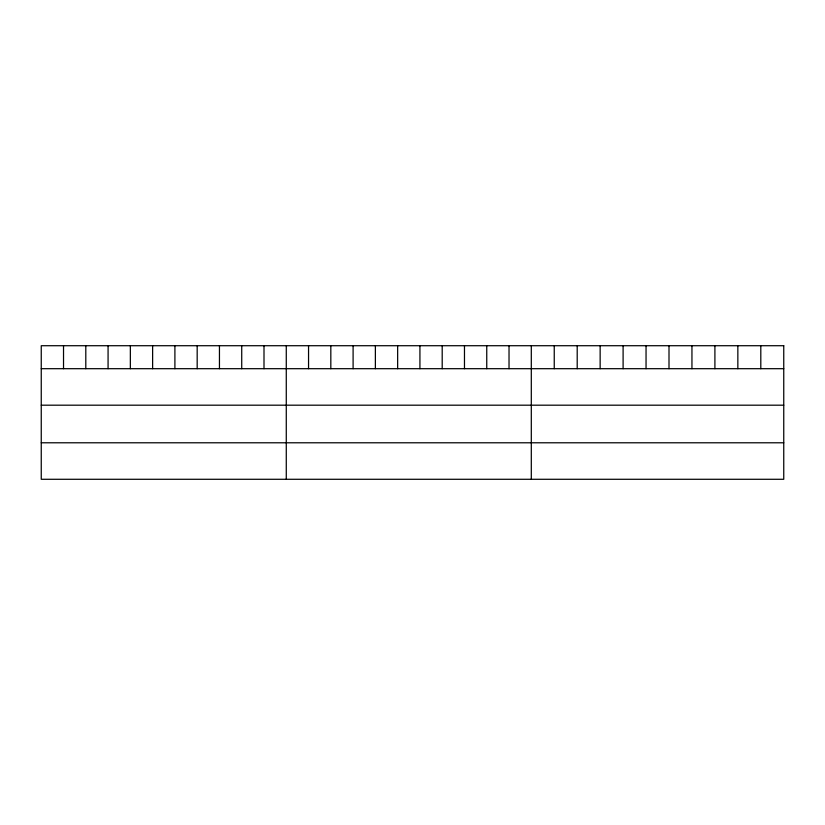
<?xml version="1.0" encoding="UTF-8"?>
<svg xmlns="http://www.w3.org/2000/svg" width="825" height="825" viewBox="0 0 825 825"><rect width="100%" height="100%" fill="white"/><g stroke="black" fill="none" stroke-linecap="round" stroke-linejoin="round"><path stroke-width="1.24" d="M41.25 368.692L783.75 368.692M41.25 405.188L783.75 405.188M41.25 442.788L783.75 442.788M760.805 345.716L760.805 368.692M737.849 345.716L737.849 368.692M714.904 345.716L714.904 368.692M691.948 345.716L691.948 368.692M669.003 345.716L669.003 368.692M646.047 345.716L646.047 368.692M623.102 345.716L623.102 368.692M600.146 345.716L600.146 368.692M577.201 345.716L577.201 368.692M554.245 345.716L554.245 368.692M531.3 345.716L531.3 479.284M509.025 345.716L509.025 368.692M486.75 345.716L486.75 368.692M464.475 345.716L464.475 368.692M442.2 345.716L442.2 368.692M419.925 345.716L419.925 368.692M397.65 345.716L397.65 368.692M375.375 345.716L375.375 368.692M353.1 345.716L353.1 368.692M330.825 345.716L330.825 368.692M308.55 345.716L308.55 368.692M286.275 345.716L286.275 479.284M264 345.716L264 368.692M241.725 345.716L241.725 368.692M219.45 345.716L219.45 368.692M197.175 345.716L197.175 368.692M174.9 345.716L174.9 368.692M152.625 345.716L152.625 368.692M130.35 345.716L130.35 368.692M108.075 345.716L108.075 368.692M85.8 345.716L85.8 368.692M63.525 345.716L63.525 368.692M783.75 345.716L41.25 345.716L41.25 479.284L783.75 479.284L783.75 345.716"/></g></svg>
